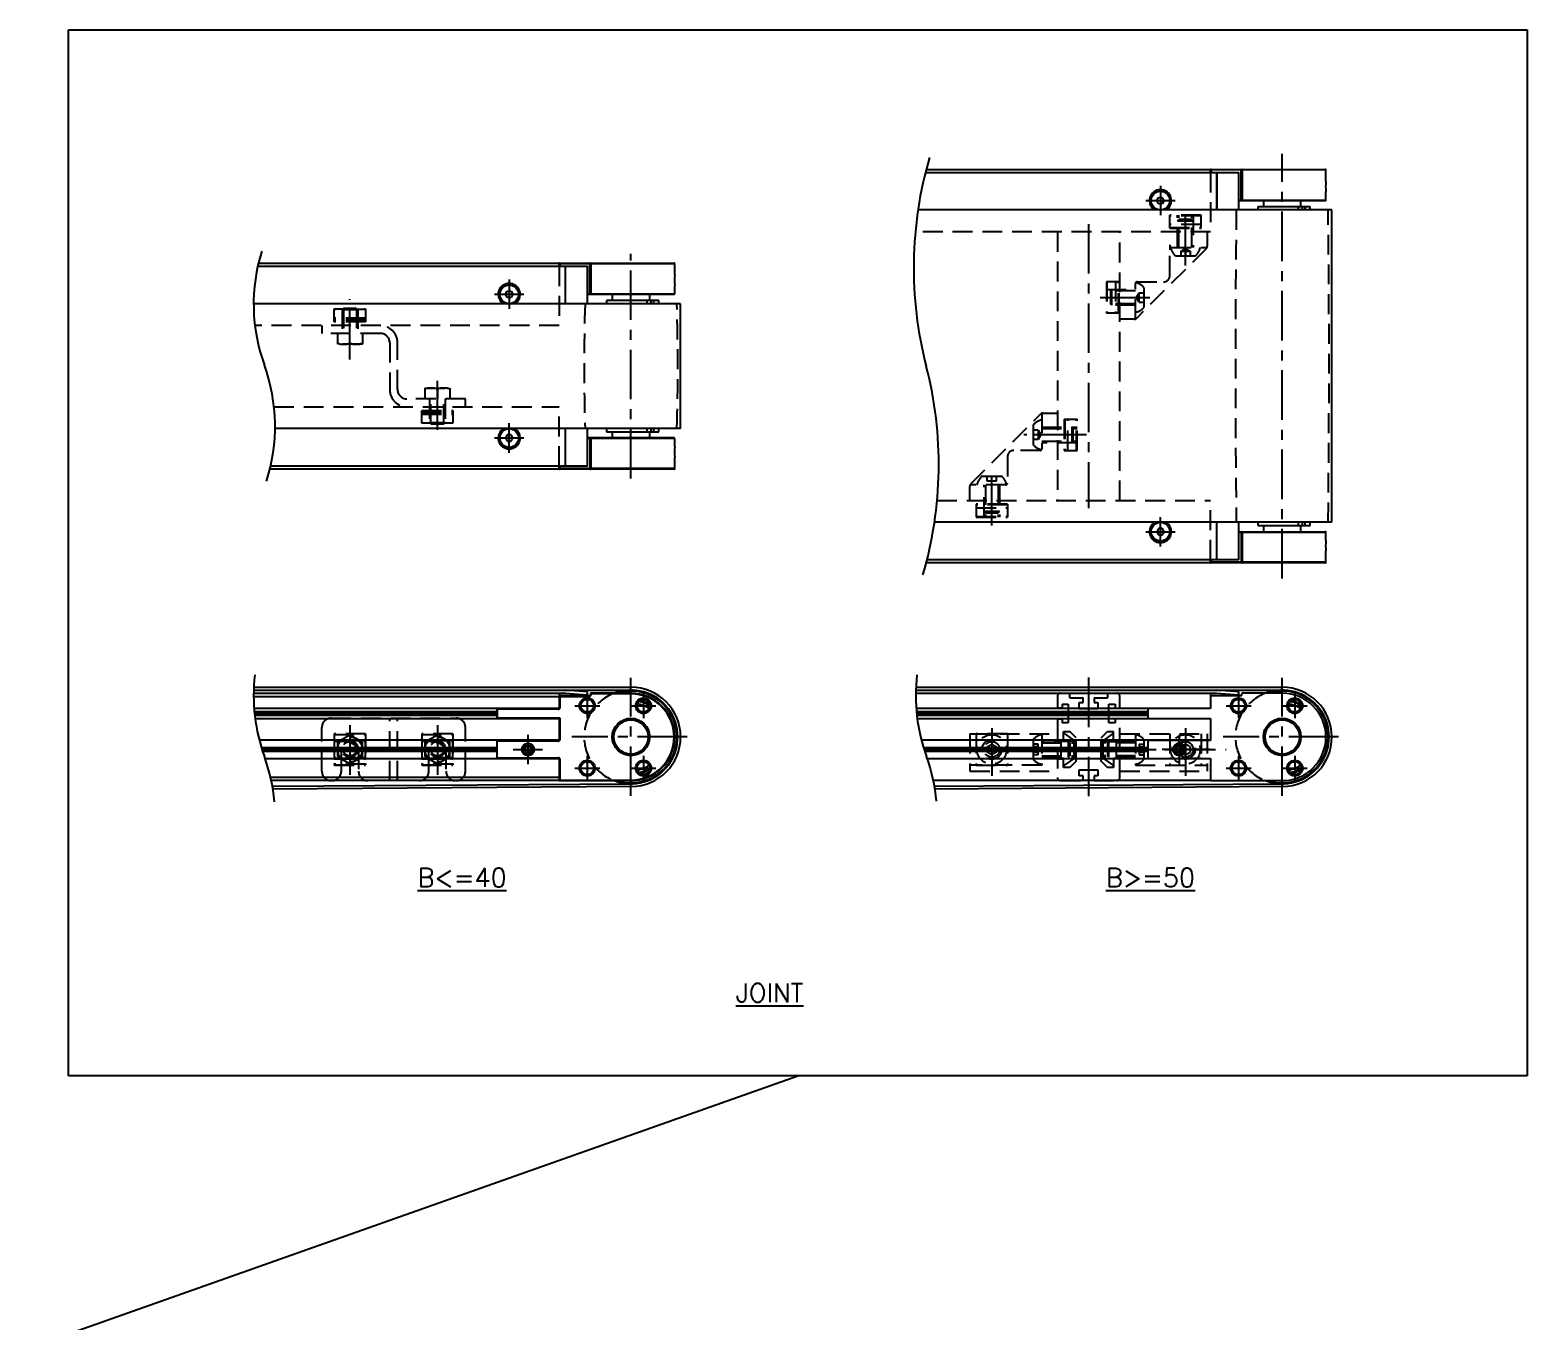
# Model space of a CAD drawing. Extents: x 0 to 1797, y -8 to 948.
# Drawn here: x 1318 to 1797.5, y 534.4 to 947.8 of the extents above; entities that cross this region are included whole.
import ezdxf

# ---------------------------------------------------------------- set-up
doc = ezdxf.new("R2010")
doc.units = 0
doc.header["$LTSCALE"] = 0.5
doc.linetypes.add('CENTER', pattern=[50.8, 31.75, -6.35, 6.35, -6.35])
doc.linetypes.add('DASHED', pattern=[19.05, 12.7, -6.35])
for name, color, linetype in [('MSM_CENTER', 1, 'CENTER'), ('MSM_CONTINUOUS', 7, 'CONTINUOUS'), ('MSM_DASHED', 4, 'DASHED'), ('MSM_NARROW', 5, 'CONTINUOUS'), ('MSM_PART_NUMBER', 7, 'CONTINUOUS')]:
    doc.layers.add(name, color=color, linetype=linetype)
doc.styles.get("Standard").update_dxf_attribs({"font": 'txt.shx', "height": 3, "bigfont": 'bigfont.shx'})

msp = doc.modelspace()

# ---------------------------------------------------------------- linework, layer by layer
at = {"layer": 'MSM_CENTER'}
for p, q in [((1719.06, 772.13), (1719.06, 908.13)), ((1680.06, 897.83), (1680.06, 888.43)), ((1675.36, 893.13), (1684.76, 893.13)), ((1688.06, 872.38), (1688.06, 889.43)), ((1657.06, 885.63), (1657.06, 794.63)), ((1510.5, 804.13), (1510.5, 876.13)), ((1471.5, 867.83), (1471.5, 858.43)), ((1466.8, 863.13), (1476.2, 863.13)), ((1420.5, 842.3), (1420.5, 861.63)), ((1660.76, 862.13), (1677.81, 862.13)), ((1448.5, 819.69), (1448.5, 835.43)), ((1471.5, 812.43), (1471.5, 821.83)), ((1466.8, 817.13), (1476.2, 817.13)), ((1656.37, 818.13), (1636.31, 818.13)), ((1626.06, 789.13), (1626.06, 807.88)), ((1680.06, 782.43), (1680.06, 791.83)), ((1675.36, 787.13), (1684.76, 787.13)), ((1510.5, 702.51), (1510.5, 740.31)), ((1657.06, 740.41), (1657.06, 702.41)), ((1719.06, 702.51), (1719.06, 740.31)), ((1496.5, 735.41), (1496.5, 727.41)), ((1514.5, 735.41), (1514.5, 727.41)), ((1705.06, 735.41), (1705.06, 727.41)), ((1723.06, 735.41), (1723.06, 727.41)), ((1492.5, 731.41), (1500.5, 731.41)), ((1510.5, 731.41), (1518.5, 731.41)), ((1701.06, 731.41), (1709.06, 731.41)), ((1719.06, 731.41), (1727.06, 731.41)), ((1420.5, 725.16), (1420.5, 706.55)), ((1448.5, 725.16), (1448.5, 706.55)), ((1626.06, 724.27), (1626.06, 708.99)), ((1688.06, 724.27), (1688.06, 708.99)), ((1477.5, 722.11), (1477.5, 712.71)), ((1528.5, 721.41), (1491.6, 721.41)), ((1686.06, 722.11), (1686.06, 712.71)), ((1737.06, 721.41), (1700.16, 721.41)), ((1428.25, 717.41), (1412.75, 717.41)), ((1456.25, 717.41), (1440.75, 717.41)), ((1472.8, 717.41), (1482.2, 717.41)), ((1496.5, 715.41), (1496.5, 707.41)), ((1514.5, 715.41), (1514.5, 707.41)), ((1618.26, 717.41), (1633.51, 717.41)), ((1631.06, 717.41), (1701.06, 717.41)), ((1695.86, 717.41), (1680.61, 717.41)), ((1681.36, 717.41), (1690.76, 717.41)), ((1705.06, 715.41), (1705.06, 707.41)), ((1723.06, 715.41), (1723.06, 707.41)), ((1492.5, 711.41), (1500.5, 711.41)), ((1510.5, 711.41), (1518.5, 711.41)), ((1701.06, 711.41), (1709.06, 711.41)), ((1719.06, 711.41), (1727.06, 711.41))]:
    msp.add_line(p, q, dxfattribs=at)
at = {"layer": 'MSM_CONTINUOUS'}
for p, q in [((1604.8, 902.13), (1705.11, 902.13)), ((1605.06, 903.13), (1732.86, 903.13)), ((1696.06, 902.13), (1696.06, 903.13)), ((1696.26, 903.13), (1696.26, 902.13)), ((1698.09, 902.13), (1698.09, 890.13)), ((1698.09, 890.13), (1698.09, 902.13)), ((1705.11, 890.13), (1705.11, 902.13)), ((1705.86, 893.33), (1705.86, 903.13)), ((1706.06, 902.93), (1706.06, 893.33)), ((1706.26, 903.13), (1706.26, 893.33)), ((1733.06, 899.33), (1733.06, 902.93)), ((1678.86, 893.13), (1679.46, 894.17)), ((1679.46, 892.09), (1678.86, 893.13)), ((1679.46, 894.17), (1680.66, 894.17)), ((1680.66, 892.09), (1679.46, 892.09)), ((1680.66, 894.17), (1681.26, 893.13)), ((1681.26, 893.13), (1680.66, 892.09)), ((1705.11, 893.33), (1733.06, 893.33)), ((1705.11, 893.13), (1732.86, 893.13)), ((1705.86, 893.33), (1705.86, 893.13)), ((1706.26, 893.33), (1706.26, 893.13)), ((1713.06, 893.13), (1713.06, 891.13)), ((1725.06, 891.13), (1725.06, 893.13)), ((1733.06, 893.33), (1733.06, 895.95)), ((1734.96, 890.13), (1602.42, 890.13)), ((1711.21, 891.13), (1711.21, 890.13)), ((1728.01, 891.13), (1711.21, 891.13)), ((1724.25, 890.13), (1724.25, 891.13)), ((1725.57, 890.13), (1725.57, 891.13)), ((1726.31, 891.13), (1726.31, 890.13)), ((1728.01, 890.13), (1728.01, 891.13)), ((1734.96, 790.13), (1734.96, 890.13)), ((1391.2, 873.13), (1524.3, 873.13)), ((1487.5, 872.13), (1487.5, 873.13)), ((1524.5, 872.93), (1487.5, 872.93)), ((1524.5, 872.93), (1487.5, 872.93)), ((1487.7, 873.13), (1487.7, 872.13)), ((1497.3, 863.33), (1497.3, 873.13)), ((1497.5, 872.93), (1497.5, 863.33)), ((1497.7, 873.13), (1497.7, 863.33)), ((1524.5, 869.33), (1524.5, 872.93)), ((1390.97, 872.13), (1496.55, 872.13)), ((1489.54, 860.13), (1489.54, 872.13)), ((1496.55, 860.13), (1496.55, 872.13)), ((1470.3, 863.13), (1470.9, 864.17)), ((1470.9, 862.09), (1470.3, 863.13)), ((1470.9, 864.17), (1472.1, 864.17)), ((1472.1, 864.17), (1472.7, 863.13)), ((1472.7, 863.13), (1472.1, 862.09)), ((1496.55, 863.33), (1524.5, 863.33)), ((1496.55, 863.13), (1524.3, 863.13)), ((1497.3, 863.33), (1497.3, 863.13)), ((1497.7, 863.33), (1497.7, 863.13)), ((1504.5, 863.13), (1504.5, 861.13)), ((1516.5, 861.13), (1516.5, 863.13)), ((1524.5, 863.33), (1524.5, 865.95)), ((1526.4, 860.13), (1389.67, 860.13)), ((1472.1, 862.09), (1470.9, 862.09)), ((1502.65, 861.13), (1502.65, 860.13)), ((1519.45, 861.13), (1502.65, 861.13)), ((1515.69, 860.13), (1515.69, 861.13)), ((1517.01, 860.13), (1517.01, 861.13)), ((1517.75, 861.13), (1517.75, 860.13)), ((1519.45, 860.13), (1519.45, 861.13)), ((1526.4, 820.13), (1526.4, 860.13)), ((1526.4, 820.13), (1396.53, 820.13)), ((1489.54, 808.13), (1489.54, 820.13)), ((1496.55, 808.13), (1496.55, 820.13)), ((1502.65, 820.13), (1502.65, 819.13)), ((1515.69, 819.13), (1515.69, 820.13)), ((1517.01, 819.13), (1517.01, 820.13)), ((1517.75, 820.13), (1517.75, 819.13)), ((1519.45, 819.13), (1519.45, 820.13)), ((1470.9, 818.17), (1470.3, 817.13)), ((1470.3, 817.13), (1470.9, 816.09)), ((1472.1, 818.17), (1470.9, 818.17)), ((1470.9, 816.09), (1472.1, 816.09)), ((1472.7, 817.13), (1472.1, 818.17)), ((1472.1, 816.09), (1472.7, 817.13)), ((1524.3, 817.13), (1496.55, 817.13)), ((1524.5, 816.93), (1496.55, 816.93)), ((1497.3, 817.13), (1497.3, 807.13)), ((1497.5, 816.93), (1497.5, 807.33)), ((1497.7, 817.13), (1497.7, 807.13)), ((1502.65, 819.13), (1519.45, 819.13)), ((1504.5, 819.13), (1504.5, 817.13)), ((1516.5, 817.13), (1516.5, 819.13)), ((1524.5, 814.33), (1524.5, 816.93)), ((1524.5, 807.33), (1524.5, 810.95)), ((1524.3, 807.13), (1394.86, 807.13)), ((1496.55, 808.13), (1395.1, 808.13)), ((1487.5, 807.13), (1487.5, 808.13)), ((1524.5, 807.33), (1487.5, 807.33)), ((1487.7, 808.13), (1487.7, 807.13)), ((1734.96, 790.13), (1607.69, 790.13)), ((1679.46, 788.17), (1678.86, 787.13)), ((1678.86, 787.13), (1679.46, 786.09)), ((1680.66, 788.17), (1679.46, 788.17)), ((1681.26, 787.13), (1680.66, 788.17)), ((1680.66, 786.09), (1681.26, 787.13)), ((1698.09, 778.13), (1698.09, 790.13)), ((1705.03, 787.13), (1732.86, 787.13)), ((1705.03, 786.93), (1733.06, 786.93)), ((1705.11, 778.13), (1705.11, 790.13)), ((1705.86, 787.13), (1705.86, 777.13)), ((1706.06, 786.93), (1706.06, 777.33)), ((1706.26, 787.13), (1706.26, 777.13)), ((1711.21, 790.13), (1711.21, 789.13)), ((1711.21, 789.13), (1728.01, 789.13)), ((1713.06, 789.13), (1713.06, 787.13)), ((1724.25, 789.13), (1724.25, 790.13)), ((1725.06, 787.13), (1725.06, 789.13)), ((1725.57, 789.13), (1725.57, 790.13)), ((1726.31, 790.13), (1726.31, 789.13)), ((1728.01, 789.13), (1728.01, 790.13)), ((1733.06, 784.33), (1733.06, 786.93)), ((1679.46, 786.09), (1680.66, 786.09)), ((1732.86, 777.13), (1605.06, 777.13)), ((1705.11, 778.13), (1605.31, 778.13)), ((1696.06, 777.13), (1696.06, 778.13)), ((1733.06, 777.33), (1696.06, 777.33)), ((1696.26, 778.13), (1696.26, 777.13)), ((1733.06, 777.33), (1733.06, 780.95)), ((1389.67, 735.41), (1489.5, 735.41)), ((1389.67, 734.41), (1497.3, 734.41)), ((1389.69, 736.41), (1510.5, 736.41)), ((1389.73, 737.31), (1510.5, 737.31)), ((1487.5, 735.41), (1487.5, 730.61)), ((1487.7, 734.61), (1487.7, 730.71)), ((1497.3, 734.61), (1487.7, 734.61)), ((1489.5, 735.41), (1496.48, 734.91)), ((1496.55, 735.9), (1489.54, 736.41)), ((1496.48, 734.91), (1496.55, 735.9)), ((1497.3, 734.61), (1497.3, 734.41)), ((1510.5, 735.21), (1497.5, 735.21)), ((1497.5, 735.21), (1497.5, 734.81)), ((1497.7, 734.81), (1497.5, 734.81)), ((1510.5, 735.41), (1497.7, 735.41)), ((1497.7, 735.41), (1497.7, 734.81)), ((1510.5, 735.21), (1510.5, 735.41)), ((1601.7, 735.41), (1698.06, 735.41)), ((1601.72, 736.41), (1719.06, 736.41)), ((1601.75, 737.31), (1719.06, 737.31)), ((1696.06, 735.41), (1696.06, 730.51)), ((1705.86, 734.61), (1696.26, 734.61)), ((1698.06, 735.41), (1705.04, 734.91)), ((1705.11, 735.9), (1698.09, 736.41)), ((1705.04, 734.91), (1705.11, 735.9)), ((1706.06, 735.21), (1706.06, 734.81)), ((1719.06, 735.41), (1706.26, 735.41)), ((1719.06, 735.21), (1719.06, 735.41)), ((1389.81, 730.61), (1487.5, 730.61)), ((1467.5, 729.43), (1389.91, 729.43)), ((1467.5, 728.91), (1389.96, 728.91)), ((1467.5, 730.31), (1467.5, 727.31)), ((1487.3, 730.31), (1467.5, 730.31)), ((1467.7, 730.51), (1467.7, 727.51)), ((1487.3, 730.51), (1467.7, 730.51)), ((1487.3, 730.31), (1487.3, 730.51)), ((1487.7, 730.71), (1487.5, 730.71)), ((1516.35, 730.48), (1516.01, 730.7)), ((1516.44, 731.43), (1516.57, 731.34)), ((1601.84, 730.61), (1696.06, 730.61)), ((1676.06, 729.43), (1601.94, 729.43)), ((1676.06, 728.91), (1601.99, 728.91)), ((1696.06, 730.51), (1676.06, 730.51)), ((1676.06, 730.51), (1676.06, 727.31)), ((1724.91, 730.48), (1724.57, 730.7)), ((1725, 731.43), (1725.12, 731.34)), ((1390.02, 728.39), (1467.5, 728.39)), ((1487.5, 727.21), (1390.16, 727.21)), ((1467.5, 727.31), (1487.5, 727.31)), ((1467.7, 727.51), (1487.7, 727.51)), ((1487.5, 727.31), (1487.5, 720.41)), ((1487.51, 727.31), (1487.7, 727.51)), ((1487.7, 727.51), (1487.7, 720.51)), ((1602.04, 728.39), (1676.06, 728.39)), ((1696.06, 727.21), (1602.19, 727.21)), ((1676.06, 727.31), (1696.06, 727.31)), ((1696.06, 727.31), (1696.06, 720.31)), ((1487.5, 720.41), (1391.48, 720.41)), ((1467.5, 720.11), (1467.5, 714.71)), ((1487.3, 720.11), (1467.5, 720.11)), ((1467.7, 714.41), (1467.7, 720.41)), ((1487.3, 720.31), (1467.7, 720.31)), ((1487.3, 720.11), (1487.3, 720.41)), ((1487.7, 720.51), (1487.5, 720.51)), ((1696.06, 720.41), (1603.51, 720.41)), ((1676.06, 720.41), (1676.06, 714.41)), ((1696.06, 720.31), (1676.06, 720.31)), ((1467.5, 717.93), (1392.18, 717.93)), ((1467.5, 717.41), (1392.34, 717.41)), ((1392.51, 716.89), (1467.5, 716.89)), ((1487.5, 714.41), (1393.37, 714.41)), ((1467.5, 714.71), (1487.3, 714.71)), ((1467.7, 714.51), (1487.3, 714.51)), ((1476.35, 717.51), (1477.01, 718.45)), ((1476.84, 716.46), (1476.35, 717.51)), ((1477.99, 716.36), (1476.84, 716.46)), ((1477.01, 718.45), (1478.16, 718.35)), ((1478.65, 717.31), (1477.99, 716.36)), ((1478.16, 718.35), (1478.65, 717.31)), ((1487.3, 714.71), (1487.3, 714.41)), ((1487.5, 714.41), (1487.5, 707.41)), ((1676.06, 717.93), (1604.2, 717.93)), ((1676.06, 717.41), (1604.37, 717.41)), ((1604.53, 716.89), (1676.06, 716.89)), ((1696.06, 714.41), (1605.4, 714.41)), ((1676.06, 714.51), (1696.06, 714.51)), ((1684.95, 717.71), (1685.77, 718.52)), ((1685.24, 716.6), (1684.95, 717.71)), ((1686.35, 716.29), (1685.24, 716.6)), ((1685.77, 718.52), (1686.88, 718.22)), ((1687.17, 717.1), (1686.35, 716.29)), ((1686.88, 718.22), (1687.17, 717.1)), ((1696.06, 714.51), (1696.06, 707.41)), ((1487.7, 714.31), (1487.5, 714.31)), ((1487.7, 714.31), (1487.7, 707.41)), ((1487.5, 708.41), (1395.09, 708.41)), ((1487.5, 707.41), (1395.31, 707.41)), ((1395.66, 705.61), (1510.61, 706.41)), ((1510.61, 705.51), (1395.81, 704.71)), ((1487.5, 707.41), (1465.27, 707.41)), ((1487.5, 707.61), (1510.5, 707.61)), ((1487.7, 707.41), (1510.5, 707.41)), ((1510.5, 707.61), (1510.5, 707.41)), ((1696.06, 707.41), (1607.34, 707.41)), ((1607.68, 705.64), (1719.16, 706.41)), ((1719.17, 705.51), (1607.83, 704.74)), ((1696.06, 707.41), (1719.06, 707.41)), ((1719.06, 707.61), (1719.06, 707.41))]:
    msp.add_line(p, q, dxfattribs=at)
for centre, radius in [((1680.06, 893.13), 3), ((1471.5, 863.13), 3), ((1471.5, 817.13), 3), ((1680.06, 787.13), 3), ((1496.5, 731.41), 2.07), ((1514.5, 731.41), 2.07), ((1705.06, 731.41), 2.07), ((1723.06, 731.41), 2.07), ((1510.5, 721.41), 6), ((1510.5, 721.41), 5.5), ((1719.06, 721.41), 6), ((1719.06, 721.41), 5.5), ((1477.5, 717.41), 2), ((1686.06, 717.41), 2), ((1477.5, 717.41), 1), ((1686.06, 717.41), 1), ((1496.5, 711.41), 2.07), ((1514.5, 711.41), 2.07), ((1705.06, 711.41), 2.07), ((1723.06, 711.41), 2.07)]:
    msp.add_circle(centre, radius, dxfattribs=at)
for centre, radius, start, end in [((1696.26, 902.93), 0.2, 90, 180), ((1706.26, 902.93), 0.2, 90, 180), ((1732.86, 902.93), 0.2, 0, 90), ((1680.06, 893.13), 3.5, 301.0027, 238.9972), ((1746.96, 897.64), 14, 173.0661, 186.9339), ((1706.26, 893.33), 0.2, 180, 270), ((1732.86, 893.33), 0.2, 270, 0), ((1487.7, 872.93), 0.2, 90, 180), ((1497.7, 872.93), 0.2, 90, 180), ((1524.3, 872.93), 0.2, 0, 90), ((1538.4, 867.64), 14, 173.0661, 186.9339), ((1471.5, 863.13), 3.5, 301.0027, 238.9972), ((1497.7, 863.33), 0.2, 180, 270), ((1524.3, 863.33), 0.2, 270, 0), ((1471.5, 817.13), 3.5, 121.0028, 58.9973), ((1497.75, 816.88), 0.229, 134.5197, 167.9376), ((1497.75, 816.88), 0.229, 102.0545, 135.4904), ((1524.3, 816.93), 0.2, 0, 90), ((1538.42, 812.64), 14.02, 173.0751, 186.9249), ((1487.7, 807.33), 0.2, 180, 270), ((1497.7, 807.33), 0.2, 180, 270), ((1524.3, 807.33), 0.2, 270, 0), ((1680.06, 787.13), 3.5, 121.0028, 58.9973), ((1706.3, 786.88), 0.229, 134.5197, 167.9376), ((1706.31, 786.88), 0.229, 102.0545, 135.4904), ((1732.86, 786.93), 0.2, 0, 90), ((1746.97, 782.64), 14.02, 173.0751, 186.9249), ((1696.26, 777.33), 0.2, 180, 270), ((1706.26, 777.33), 0.2, 180, 270), ((1732.86, 777.33), 0.2, 270, 0), ((1487.7, 734.41), 0.2, 90, 180), ((1497.3, 734.81), 0.2, 270, 0), ((1497.3, 734.81), 0.4, 270.0011, 359.9978), ((1497.7, 735.21), 0.2, 90, 180), ((1510.5, 721.41), 15, 248.9605, 111.0394), ((1510.5, 721.41), 14.7, 252.2472, 107.7528), ((1510.5, 721.41), 15.9, 270.3964, 90), ((1510.5, 721.41), 14, 270, 90), ((1510.5, 721.41), 13.8, 270, 90), ((1696.26, 734.41), 0.2, 90, 180), ((1705.86, 734.81), 0.2, 270, 0), ((1706.26, 735.21), 0.2, 90, 180), ((1719.06, 721.41), 15, 248.9605, 111.0394), ((1719.06, 721.41), 14.7, 252.2472, 107.7528), ((1719.06, 721.41), 15.9, 270.3964, 90), ((1719.06, 721.41), 14, 270, 90), ((1467.7, 730.31), 0.2, 90, 180), ((1487.3, 730.71), 0.4, 269.9315, 0.0676), ((1487.3, 730.71), 0.2, 270, 330), ((1509.68, 719.21), 13.11, 61.1477, 77.4715), ((1511.11, 722.67), 10.25, 58.6737, 79.7333), ((1510, 720.15), 13.29, 60.5005, 75.9236), ((1509.98, 720.11), 13.38, 60.6859, 75.7167), ((1718.24, 719.21), 13.11, 61.1477, 77.4715), ((1719.67, 722.67), 10.25, 58.6737, 79.7333), ((1718.56, 720.15), 13.29, 60.5005, 75.9236), ((1718.54, 720.11), 13.38, 60.6859, 75.7167), ((1467.7, 720.11), 0.2, 90, 180), ((1487.3, 720.51), 0.4, 269.9669, 0.0321), ((1487.3, 720.51), 0.2, 270, 330), ((1467.7, 714.71), 0.2, 180, 270), ((1487.3, 714.31), 0.4, 359.9669, 90.0321), ((1487.3, 714.31), 0.2, 30, 90), ((1510.5, 721.41), 10.8, 280.8048, 302.798), ((1511.83, 717.99), 8.02, 277.9697, 306.2088), ((1510.5, 721.41), 11.95, 283.2213, 300.3815), ((1510.5, 721.41), 12, 283.4205, 300.1823), ((1719.06, 721.41), 10.8, 280.8048, 302.798), ((1720.39, 717.99), 8.02, 277.9697, 306.2088), ((1719.06, 721.41), 11.95, 283.2213, 300.3815), ((1719.06, 721.41), 12, 283.4205, 300.1823), ((1487.7, 707.61), 0.2, 180, 270)]:
    msp.add_arc(centre, radius, start, end, dxfattribs=at)
at = {"layer": 'MSM_DASHED'}
for p, q in [((1696.06, 902.13), (1696.06, 883.13)), ((1693.06, 888.43), (1683.06, 888.43)), ((1683.06, 884.33), (1683.06, 888.43)), ((1693.06, 888.3), (1683.06, 888.3)), ((1685.56, 878.13), (1685.56, 888.43)), ((1685.56, 886.7), (1685.99, 887.13)), ((1685.99, 878.13), (1685.99, 888.43)), ((1690.13, 887.13), (1685.99, 887.13)), ((1690.13, 878.13), (1690.13, 888.43)), ((1690.13, 887.13), (1690.56, 886.7)), ((1690.56, 888.43), (1690.56, 878.13)), ((1693.06, 884.33), (1693.06, 888.43)), ((1696.06, 883.13), (1601.58, 883.13)), ((1647.06, 883.13), (1647.06, 797.13)), ((1667.06, 797.13), (1667.06, 883.13)), ((1693.06, 885.49), (1683.06, 885.49)), ((1683.06, 884.53), (1693.06, 884.53)), ((1683.06, 884.33), (1693.06, 884.33)), ((1685.56, 886.7), (1690.56, 886.7)), ((1695.06, 883.13), (1695.06, 878.54)), ((1694.77, 877.84), (1672.35, 855.42)), ((1683.06, 878.94), (1683.06, 877.38)), ((1683.06, 869.13), (1683.06, 877.63)), ((1683.56, 878.13), (1694.97, 878.13)), ((1686.56, 876.94), (1688.06, 877.81)), ((1688.06, 877.81), (1689.56, 876.94)), ((1691.18, 875.38), (1684.93, 875.38)), ((1686.56, 876.94), (1686.56, 875.38)), ((1686.56, 876.94), (1689.56, 876.94)), ((1688.06, 876.94), (1688.06, 875.38)), ((1689.56, 876.94), (1689.56, 875.38)), ((1487.5, 872.13), (1487.5, 853.13)), ((1662.76, 867.13), (1662.76, 857.13)), ((1666.86, 867.13), (1662.76, 867.13)), ((1662.76, 864.63), (1672.06, 864.63)), ((1672.06, 864.2), (1662.76, 864.2)), ((1662.89, 867.13), (1662.89, 857.13)), ((1664.06, 864.2), (1664.49, 864.63)), ((1664.06, 864.2), (1664.06, 860.06)), ((1664.49, 859.63), (1664.49, 864.63)), ((1665.7, 867.13), (1665.7, 857.13)), ((1666.66, 857.13), (1666.66, 867.13)), ((1666.86, 857.13), (1666.86, 867.13)), ((1672.06, 855.22), (1672.06, 866.63)), ((1672.38, 862.13), (1673.25, 863.63)), ((1672.56, 867.13), (1681.06, 867.13)), ((1673.25, 863.63), (1674.81, 863.63)), ((1673.25, 860.63), (1673.25, 863.63)), ((1674.81, 859), (1674.81, 865.25)), ((1415.5, 858.43), (1425.5, 858.43)), ((1415.5, 854.33), (1415.5, 858.43)), ((1425.5, 858.3), (1415.5, 858.3)), ((1418.43, 858.63), (1418, 858.2)), ((1418, 858.43), (1418, 850.63)), ((1423, 858.2), (1418, 858.2)), ((1418.43, 858.63), (1418.43, 850.63)), ((1422.57, 858.63), (1418.43, 858.63)), ((1422.57, 858.63), (1423, 858.2)), ((1422.57, 858.63), (1422.57, 850.63)), ((1423, 858.43), (1423, 850.63)), ((1425.5, 858.43), (1425.5, 854.33)), ((1672.06, 860.06), (1662.76, 860.06)), ((1672.06, 859.63), (1662.76, 859.63)), ((1664.49, 859.63), (1664.06, 860.06)), ((1673.25, 860.63), (1672.38, 862.13)), ((1673.25, 862.13), (1674.81, 862.13)), ((1673.25, 860.63), (1674.81, 860.63)), ((1425.5, 855.49), (1415.5, 855.49)), ((1425.5, 855.13), (1415.5, 855.13)), ((1425.5, 854.53), (1415.5, 854.53)), ((1425.5, 854.33), (1415.5, 854.33)), ((1666.86, 857.13), (1662.76, 857.13)), ((1671.64, 855.13), (1667.06, 855.13)), ((1487.5, 853.13), (1390.08, 853.13)), ((1411.5, 853.13), (1411.5, 850.63)), ((1430.25, 850.63), (1411.5, 850.63)), ((1416.5, 850.63), (1416.5, 847.13)), ((1420.5, 847.49), (1420.5, 850.63)), ((1424.5, 850.63), (1424.5, 847.13)), ((1424.5, 847.13), (1416.5, 847.13)), ((1433.25, 847.63), (1433.25, 832.63)), ((1435.75, 832.63), (1435.75, 847.63)), ((1457.5, 829.63), (1438.75, 829.63)), ((1444.5, 833.13), (1444.5, 829.63)), ((1444.5, 833.13), (1452.5, 833.13)), ((1446, 829.63), (1446, 821.83)), ((1446.43, 821.63), (1446.43, 829.63)), ((1448.5, 832.77), (1448.5, 829.63)), ((1450.57, 821.63), (1450.57, 829.63)), ((1451, 829.63), (1451, 821.83)), ((1452.5, 833.13), (1452.5, 829.63)), ((1457.5, 827.13), (1457.5, 829.63)), ((1396.2, 827.13), (1487.5, 827.13)), ((1443.5, 821.83), (1443.5, 825.93)), ((1443.5, 825.93), (1453.5, 825.93)), ((1443.5, 825.73), (1453.5, 825.73)), ((1443.5, 825.13), (1453.5, 825.13)), ((1443.5, 824.77), (1453.5, 824.77)), ((1453.5, 825.93), (1453.5, 821.83)), ((1487.5, 808.13), (1487.5, 827.13)), ((1619.35, 802.42), (1641.77, 824.84)), ((1642.06, 825.04), (1642.06, 813.63)), ((1642.47, 825.13), (1647.06, 825.13)), ((1443.5, 821.96), (1453.5, 821.96)), ((1453.5, 821.83), (1443.5, 821.83)), ((1446.43, 821.63), (1446, 822.06)), ((1446, 822.06), (1451, 822.06)), ((1446.43, 821.63), (1450.57, 821.63)), ((1450.57, 821.63), (1451, 822.06)), ((1639.31, 821.25), (1639.31, 815)), ((1642.06, 820.63), (1653.36, 820.63)), ((1642.06, 820.2), (1653.36, 820.2)), ((1649.26, 823.13), (1649.26, 813.13)), ((1649.26, 823.13), (1653.36, 823.13)), ((1649.46, 823.13), (1649.46, 813.13)), ((1650.42, 813.13), (1650.42, 823.13)), ((1651.63, 820.63), (1651.63, 815.63)), ((1651.63, 820.63), (1652.06, 820.2)), ((1652.06, 816.06), (1652.06, 820.2)), ((1653.23, 813.13), (1653.23, 823.13)), ((1653.36, 813.13), (1653.36, 823.13)), ((1640.87, 819.63), (1639.31, 819.63)), ((1640.87, 818.13), (1639.31, 818.13)), ((1640.87, 816.63), (1639.31, 816.63)), ((1640.87, 819.63), (1641.73, 818.13)), ((1640.87, 819.63), (1640.87, 816.63)), ((1641.73, 818.13), (1640.87, 816.63)), ((1642.06, 816.06), (1653.36, 816.06)), ((1653.36, 815.63), (1642.06, 815.63)), ((1652.06, 816.06), (1651.63, 815.63)), ((1631.06, 811.13), (1631.06, 802.63)), ((1641.56, 813.13), (1633.06, 813.13)), ((1649.26, 813.13), (1653.36, 813.13)), ((1619.06, 797.13), (1619.06, 801.72)), ((1630.56, 802.13), (1619.15, 802.13)), ((1622.93, 804.88), (1629.18, 804.88)), ((1623.56, 791.83), (1623.56, 802.13)), ((1623.99, 802.13), (1623.99, 791.83)), ((1624.56, 803.32), (1624.56, 804.88)), ((1627.56, 803.32), (1624.56, 803.32)), ((1626.06, 803.32), (1626.06, 804.88)), ((1627.56, 803.32), (1627.56, 804.88)), ((1628.13, 802.13), (1628.13, 791.83)), ((1628.56, 802.13), (1628.56, 791.83)), ((1608.54, 797.13), (1696.06, 797.13)), ((1631.06, 795.93), (1621.06, 795.93)), ((1621.06, 795.93), (1621.06, 791.83)), ((1631.06, 795.93), (1631.06, 791.83)), ((1696.06, 778.13), (1696.06, 797.13)), ((1631.06, 795.73), (1621.06, 795.73)), ((1621.06, 794.77), (1631.06, 794.77)), ((1621.06, 791.96), (1631.06, 791.96)), ((1621.06, 791.83), (1631.06, 791.83)), ((1628.56, 793.56), (1623.56, 793.56)), ((1623.99, 793.13), (1623.56, 793.56)), ((1623.99, 793.13), (1628.13, 793.13)), ((1628.56, 793.56), (1628.13, 793.13)), ((1647.06, 734.41), (1647.06, 730.66)), ((1648.06, 735.41), (1651.06, 735.41)), ((1651.06, 733.91), (1651.06, 735.41)), ((1651.06, 733.91), (1655.31, 733.91)), ((1655.31, 732.41), (1655.31, 733.91)), ((1658.81, 733.91), (1658.81, 732.41)), ((1658.81, 733.91), (1663.06, 733.91)), ((1663.06, 735.41), (1663.06, 733.91)), ((1663.06, 735.41), (1666.06, 735.41)), ((1667.06, 730.66), (1667.06, 734.41)), ((1648.56, 730.66), (1647.06, 730.66)), ((1648.56, 731.91), (1650.56, 731.91)), ((1648.56, 731.91), (1648.56, 730.66)), ((1650.56, 731.91), (1650.56, 725.91)), ((1654.06, 732.41), (1655.31, 732.41)), ((1654.06, 730.41), (1654.06, 732.41)), ((1660.06, 730.41), (1654.06, 730.41)), ((1658.81, 732.41), (1660.06, 732.41)), ((1660.06, 732.41), (1660.06, 730.41)), ((1663.56, 731.91), (1665.56, 731.91)), ((1663.56, 725.91), (1663.56, 731.91)), ((1665.56, 731.91), (1665.56, 730.66)), ((1665.56, 730.66), (1667.06, 730.66)), ((1411.5, 710.41), (1411.5, 724.41)), ((1414.5, 727.41), (1454.5, 727.41)), ((1433.25, 707.41), (1433.25, 727.41)), ((1435.75, 707.41), (1435.75, 727.41)), ((1457.5, 710.41), (1457.5, 724.41)), ((1647.06, 727.16), (1648.56, 727.16)), ((1647.06, 727.16), (1647.06, 708.41)), ((1648.56, 727.16), (1648.56, 725.91)), ((1650.56, 725.91), (1648.56, 725.91)), ((1665.56, 725.91), (1663.56, 725.91)), ((1665.56, 727.16), (1665.56, 725.91)), ((1667.06, 727.16), (1665.56, 727.16)), ((1667.06, 708.41), (1667.06, 727.16)), ((1415.5, 722.41), (1415.5, 712.41)), ((1425.5, 722.41), (1415.5, 722.41)), ((1425.5, 722.37), (1415.5, 722.37)), ((1415.5, 722.18), (1425.5, 722.18)), ((1415.5, 720.41), (1415.5, 714.41)), ((1415.5, 720.41), (1425.5, 720.41)), ((1425.5, 720.4), (1415.5, 720.4)), ((1425.5, 720.31), (1415.5, 720.31)), ((1425.5, 720.15), (1415.5, 720.15)), ((1415.5, 720.11), (1425.5, 720.11)), ((1420.5, 722.03), (1416.5, 719.72)), ((1416.5, 719.72), (1416.5, 715.1)), ((1424.5, 719.72), (1420.5, 722.03)), ((1424.5, 715.1), (1424.5, 719.72)), ((1425.5, 722.41), (1425.5, 712.45)), ((1425.5, 714.41), (1425.5, 720.41)), ((1443.5, 722.41), (1443.5, 712.41)), ((1453.5, 722.41), (1443.5, 722.41)), ((1453.5, 722.37), (1443.5, 722.37)), ((1443.5, 722.18), (1453.5, 722.18)), ((1443.5, 720.41), (1443.5, 714.41)), ((1443.5, 720.41), (1453.5, 720.41)), ((1453.5, 720.4), (1443.5, 720.4)), ((1453.5, 720.31), (1443.5, 720.31)), ((1453.5, 720.15), (1443.5, 720.15)), ((1443.5, 720.11), (1453.5, 720.11)), ((1448.5, 722.03), (1444.5, 719.72)), ((1444.5, 719.72), (1444.5, 715.1)), ((1452.5, 719.72), (1448.5, 722.03)), ((1452.5, 715.1), (1452.5, 719.72)), ((1453.5, 722.41), (1453.5, 712.45)), ((1453.5, 714.41), (1453.5, 720.41)), ((1619.06, 722.41), (1647.06, 722.41)), ((1619.06, 722.41), (1619.06, 710.41)), ((1631.06, 722.41), (1621.06, 722.41)), ((1621.06, 722.41), (1621.06, 712.41)), ((1631.06, 722.41), (1631.06, 712.41)), ((1639.31, 720.53), (1639.31, 714.28)), ((1642.06, 722.41), (1642.06, 712.41)), ((1647.06, 720.16), (1642.06, 720.16)), ((1652.36, 719.91), (1642.06, 719.91)), ((1642.06, 719.47), (1652.36, 719.47)), ((1647.06, 720.41), (1649.06, 720.41)), ((1648.26, 714.71), (1648.26, 720.11)), ((1648.46, 720.31), (1649.06, 720.31)), ((1649.06, 723.16), (1651.06, 723.16)), ((1649.06, 720.31), (1649.06, 723.16)), ((1649.42, 722.37), (1652.23, 720.4)), ((1650.63, 714.91), (1650.63, 719.91)), ((1651.06, 719.47), (1650.63, 719.91)), ((1653.06, 721.16), (1651.06, 723.16)), ((1651.06, 719.47), (1651.06, 715.34)), ((1652.36, 720.15), (1652.36, 714.66)), ((1653.06, 713.66), (1653.06, 721.16)), ((1661.06, 721.16), (1663.06, 723.16)), ((1661.06, 713.66), (1661.06, 721.16)), ((1661.76, 714.66), (1661.76, 720.15)), ((1661.76, 719.91), (1672.06, 719.91)), ((1672.06, 719.47), (1661.76, 719.47)), ((1664.7, 722.37), (1661.89, 720.4)), ((1663.06, 723.16), (1665.06, 723.16)), ((1663.06, 719.47), (1663.49, 719.91)), ((1663.06, 719.47), (1663.06, 715.34)), ((1663.49, 714.91), (1663.49, 719.91)), ((1665.06, 720.31), (1665.06, 723.16)), ((1665.06, 720.31), (1665.66, 720.31)), ((1665.86, 720.11), (1665.86, 714.71)), ((1667.06, 722.41), (1695.06, 722.41)), ((1667.06, 720.16), (1672.06, 720.16)), ((1672.06, 722.41), (1672.06, 712.41)), ((1674.81, 714.28), (1674.81, 720.53)), ((1683.06, 722.41), (1683.06, 712.41)), ((1693.06, 720.31), (1683.06, 720.31)), ((1693.06, 722.41), (1693.06, 712.41)), ((1695.06, 722.41), (1695.06, 710.41)), ((1425.5, 714.71), (1415.5, 714.71)), ((1415.5, 714.66), (1425.5, 714.66)), ((1415.5, 714.51), (1425.5, 714.51)), ((1415.5, 714.42), (1425.5, 714.42)), ((1415.5, 714.41), (1425.5, 714.41)), ((1416, 717.41), (1425, 717.41)), ((1416.5, 715.1), (1420.5, 712.79)), ((1417.75, 710.41), (1417.75, 717.41)), ((1420.5, 712.79), (1424.5, 715.1)), ((1423.25, 717.41), (1423.25, 710.41)), ((1453.5, 714.71), (1443.5, 714.71)), ((1443.5, 714.66), (1453.5, 714.66)), ((1443.5, 714.51), (1453.5, 714.51)), ((1443.5, 714.42), (1453.5, 714.42)), ((1443.5, 714.41), (1453.5, 714.41)), ((1444, 717.41), (1453, 717.41)), ((1444.5, 715.1), (1448.5, 712.79)), ((1445.75, 710.41), (1445.75, 717.41)), ((1448.5, 712.79), (1452.5, 715.1)), ((1451.25, 717.41), (1451.25, 710.41)), ((1624.56, 718.27), (1626.06, 719.14)), ((1624.56, 716.54), (1624.56, 718.27)), ((1626.06, 715.67), (1624.56, 716.54)), ((1626.06, 719.14), (1627.56, 718.27)), ((1627.56, 716.54), (1626.06, 715.67)), ((1627.56, 718.27), (1627.56, 716.54)), ((1640.87, 719.14), (1639.31, 719.14)), ((1640.87, 718.27), (1639.31, 718.27)), ((1640.87, 716.54), (1639.31, 716.54)), ((1640.87, 715.67), (1639.31, 715.67)), ((1640.87, 715.67), (1640.87, 719.14)), ((1642.06, 715.34), (1652.36, 715.34)), ((1642.06, 714.91), (1652.36, 714.91)), ((1642.06, 714.66), (1647.06, 714.66)), ((1647.06, 714.41), (1649.06, 714.41)), ((1649.06, 714.51), (1648.46, 714.51)), ((1649.06, 711.66), (1649.06, 714.51)), ((1652.23, 714.42), (1649.42, 712.45)), ((1650.63, 714.91), (1651.06, 715.34)), ((1672.06, 715.34), (1661.76, 715.34)), ((1672.06, 714.91), (1661.76, 714.91)), ((1661.89, 714.42), (1664.7, 712.45)), ((1663.49, 714.91), (1663.06, 715.34)), ((1665.06, 714.51), (1665.06, 711.66)), ((1665.66, 714.51), (1665.06, 714.51)), ((1672.06, 714.66), (1667.06, 714.66)), ((1673.25, 719.14), (1674.81, 719.14)), ((1673.25, 719.14), (1673.25, 715.67)), ((1673.25, 718.27), (1674.81, 718.27)), ((1673.25, 716.54), (1674.81, 716.54)), ((1673.25, 715.67), (1674.81, 715.67)), ((1693.06, 714.51), (1683.06, 714.51)), ((1688.06, 719.14), (1686.56, 718.27)), ((1686.56, 718.27), (1686.56, 716.54)), ((1686.56, 716.54), (1688.06, 715.67)), ((1689.56, 718.27), (1688.06, 719.14)), ((1688.06, 715.67), (1689.56, 716.54)), ((1689.56, 718.27), (1689.56, 716.54)), ((1425.5, 712.64), (1415.5, 712.64)), ((1415.5, 712.45), (1425.5, 712.45)), ((1415.5, 712.41), (1425.5, 712.41)), ((1453.5, 712.64), (1443.5, 712.64)), ((1443.5, 712.45), (1453.5, 712.45)), ((1443.5, 712.41), (1453.5, 712.41)), ((1642.06, 712.41), (1619.06, 712.41)), ((1619.06, 710.41), (1647.06, 710.41)), ((1621.06, 712.41), (1631.06, 712.41)), ((1651.06, 711.66), (1649.06, 711.66)), ((1653.06, 713.66), (1651.06, 711.66)), ((1654.06, 710.91), (1660.06, 710.91)), ((1654.06, 708.91), (1654.06, 710.91)), ((1660.06, 710.91), (1660.06, 708.91)), ((1663.06, 711.66), (1661.06, 713.66)), ((1665.06, 711.66), (1663.06, 711.66)), ((1667.06, 710.41), (1695.06, 710.41)), ((1672.06, 712.41), (1695.06, 712.41)), ((1648.06, 707.41), (1655.31, 707.41)), ((1655.31, 708.91), (1654.06, 708.91)), ((1655.31, 707.41), (1655.31, 708.91)), ((1658.81, 708.91), (1658.81, 707.41)), ((1660.06, 708.91), (1658.81, 708.91)), ((1658.81, 707.41), (1666.06, 707.41))]:
    msp.add_line(p, q, dxfattribs=at)
for centre, radius in [((1420.5, 717.41), 4), ((1420.5, 717.41), 2.5), ((1420.5, 717.41), 2.07), ((1448.5, 717.41), 4), ((1448.5, 717.41), 2.5), ((1448.5, 717.41), 2.07), ((1626.06, 717.41), 4.75), ((1626.06, 717.41), 3.13), ((1626.06, 717.41), 2.5), ((1688.06, 717.41), 4.75), ((1688.06, 717.41), 3.12), ((1688.06, 717.41), 2.5)]:
    msp.add_circle(centre, radius, dxfattribs=at)
for centre, radius, start, end in [((5870.87, 840.13), 4166.81, 179.31246, 180.68754), ((-2432.75, 840.13), 4166.81, 359.31246, 0.68754), ((1683.56, 877.63), 0.5, 90, 180), ((1687.97, 879.03), 4.75, 191.6126, 230.2269), ((1688.15, 879.03), 4.75, 309.7731, 349.0684), ((1694.06, 878.54), 1, 315, 0), ((1681.06, 869.13), 2, 270, 0), ((1672.56, 866.63), 0.5, 90, 180), ((1671.16, 862.22), 4.75, 39.7731, 78.3763), ((2162.34, 840.13), 666.84, 178.28131, 181.71869), ((858.66, 840.13), 666.84, 358.28131, 1.71869), ((1671.16, 862.04), 4.75, 280.9316, 320.2269), ((1671.64, 856.13), 1, 270, 315), ((1430.25, 847.63), 5.5, 0, 90), ((1430.25, 847.63), 3, 0, 90), ((1418.5, 852.91), 5.78, 249.7438, 290.2562), ((1422.5, 852.91), 5.78, 249.7438, 290.2562), ((1438.75, 832.63), 5.5, 180, 270), ((1438.75, 832.63), 3, 180, 270), ((1446.5, 827.35), 5.78, 69.7438, 110.2562), ((1450.5, 827.35), 5.78, 69.7438, 110.2562), ((1642.47, 824.13), 1, 90, 135), ((1642.96, 818.22), 4.75, 100.9316, 140.2269), ((1633.06, 811.13), 2, 90, 180), ((1642.96, 818.04), 4.75, 219.7731, 258.3763), ((1641.56, 813.63), 0.5, 270, 0), ((1620.06, 801.72), 1, 135, 180), ((1625.97, 801.23), 4.75, 129.7731, 169.0684), ((1626.15, 801.23), 4.75, 11.6126, 50.2269), ((1630.56, 802.63), 0.5, 270, 0), ((1510.5, 721.41), 15, 111.0395, 248.9605), ((1648.06, 734.41), 1, 90, 180), ((1666.06, 734.41), 1, 0, 90), ((1719.06, 721.41), 15, 111.0395, 248.9605), ((1414.5, 724.41), 3, 90, 180), ((1454.5, 724.41), 3, 0, 90), ((1420.5, 717.41), 2.75, 0, 180), ((1448.5, 717.41), 2.75, 0, 180), ((1642.96, 717.49), 4.75, 100.9316, 140.2269), ((1648.46, 720.11), 0.2, 90, 180), ((1649.29, 722.18), 0.228, 55.0081, 179.9998), ((1652.06, 720.15), 0.3, 360, 55.008), ((1662.06, 720.15), 0.3, 124.992, 180), ((1664.83, 722.18), 0.228, 0.0002, 124.9919), ((1665.66, 720.11), 0.2, 0, 90), ((1671.16, 717.49), 4.75, 39.7731, 79.0684), ((1648.46, 714.71), 0.2, 180, 270), ((1652.06, 714.66), 0.3, 304.992, 0), ((1662.06, 714.66), 0.3, 180, 235.008), ((1665.66, 714.71), 0.2, 270, 0), ((1414.5, 710.41), 3, 180, 270), ((1414.75, 710.41), 3, 270, 0), ((1426.25, 710.41), 3, 180, 270), ((1442.75, 710.41), 3, 270, 0), ((1454.25, 710.41), 3, 180, 270), ((1454.5, 710.41), 3, 270, 0), ((1642.96, 717.32), 4.75, 219.7731, 259.0684), ((1649.29, 712.64), 0.228, 180.0002, 304.9919), ((1664.83, 712.64), 0.228, 235.0081, 359.9998), ((1671.16, 717.32), 4.75, 280.9316, 320.2269), ((1648.06, 708.41), 1, 180, 270), ((1666.06, 708.41), 1, 270, 0)]:
    msp.add_arc(centre, radius, start, end, dxfattribs=at)
at = {"layer": 'MSM_NARROW'}
for p, q in [((1330.33, 947.78), (1797.46, 947.78)), ((1330.33, 612.89), (1330.33, 947.78)), ((1797.46, 947.78), (1797.46, 612.89)), ((1318.03, 525.96), (1563.9, 612.89)), ((1797.46, 612.89), (1330.33, 612.89))]:
    msp.add_line(p, q, dxfattribs=at)
for centre, radius in [((1496.5, 731.41), 2.5), ((1514.5, 731.41), 2.5), ((1705.06, 731.41), 2.5), ((1723.06, 731.41), 2.5), ((1477.5, 717.41), 1.62), ((1686.06, 717.41), 1.62), ((1496.5, 711.41), 2.5), ((1514.5, 711.41), 2.5), ((1705.06, 711.41), 2.5), ((1723.06, 711.41), 2.5)]:
    msp.add_circle(centre, radius, dxfattribs=at)
for centre, radius, start, end in [((1726.94, 871.63), 125.89, 163.6885, 194.491), ((1446.95, 859.97), 57.29, 162.7214, 199.9428), ((1339.25, 820.89), 57.29, 342.0993, 19.9427), ((1483.18, 808.63), 125.89, 343.6885, 14.491), ((1446.95, 734.7), 57.29, 173.3939, 199.9428), ((1658.98, 734.7), 57.29, 173.3939, 199.9428), ((1339.25, 695.62), 57.29, 5.0676, 19.9427), ((1551.28, 695.62), 57.29, 5.2446, 19.9427)]:
    msp.add_arc(centre, radius, start, end, dxfattribs=at)

# ---------------------------------------------------------------- texts
at = {"layer": 'MSM_PART_NUMBER'}
for s, p in [('%%UB<=40', (1442.15, 673.39)), ('%%UB>=50', (1662.59, 673.39)), ('%%UJOINT', (1544.12, 636.47))]:
    msp.add_text(s, height=6, dxfattribs=at).set_placement(p)

doc.saveas('drawing.dxf')
